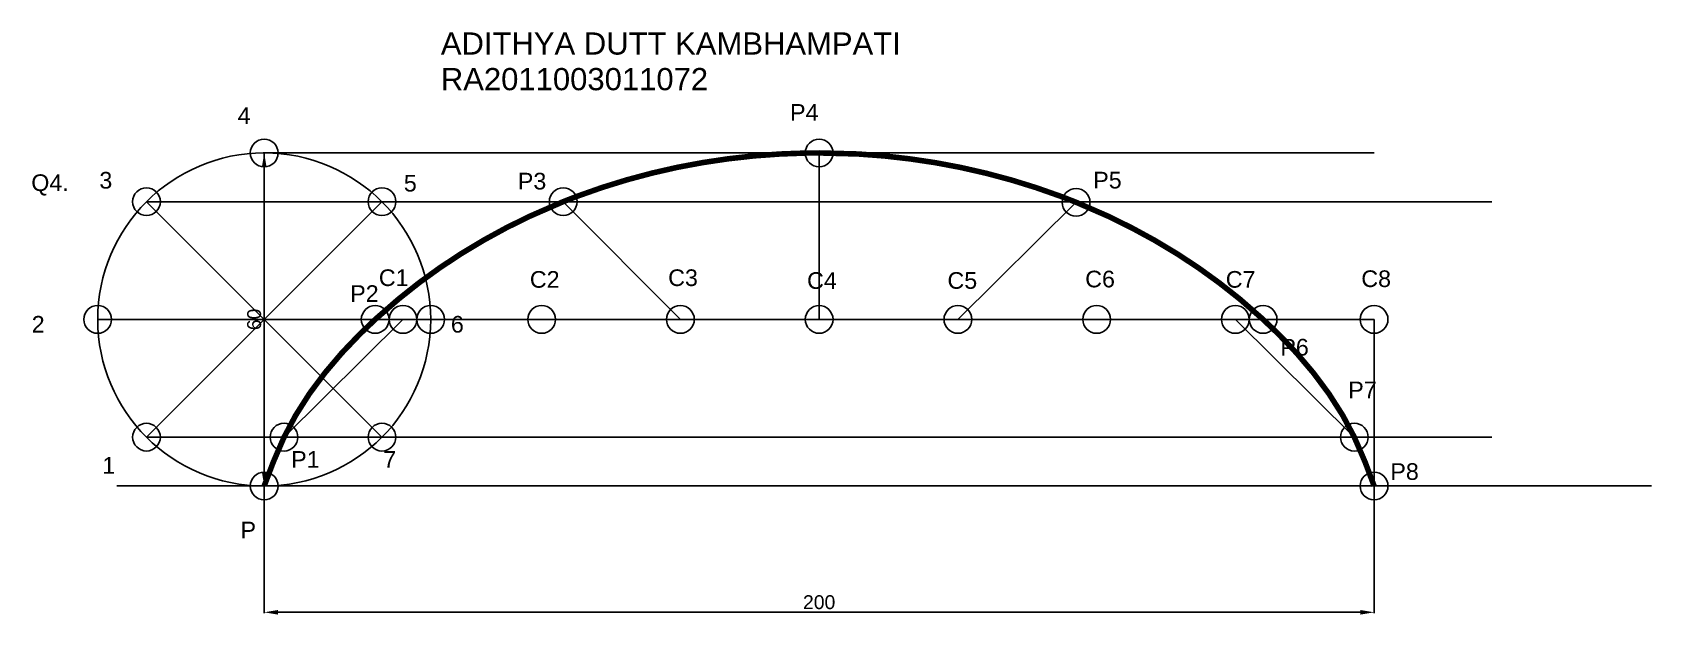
# Model space of a CAD drawing. Header units: millimetres. Extents: x 100 to 392, y 99 to 204.
import ezdxf

# ---------------------------------------------------------------- set-up
doc = ezdxf.new("R2010")
doc.units = ezdxf.units.MM
doc.header["$MEASUREMENT"] = 0
doc.header["$PDMODE"] = 33
doc.header["$PDSIZE"] = 5
doc.styles.get("Standard").update_dxf_attribs({"font": 'arial.ttf'})
doc.dimstyles.new('', dxfattribs={"dimtxt": 2.5, "dimasz": 2.5, "dimexe": 0.18, "dimexo": 0.0625, "dimgap": 0.53, "dimtad": 1, "dimdec": 0, "dimdsep": 46, "dimtxsty": 'Standard', "dimcen": 2.5, "dimadec": 0, "dimazin": 0, "dimtfac": 1, "dimtdec": 0, "dimtmove": 0, "dimatfit": 3, "dimfxl": 1, "dimtolj": 1, "dimtzin": 0, "dimarcsym": 0})

# ---------------------------------------------------------------- blocks, each defined once
blk = doc.blocks.new('*D4')
at = {"color": 0, "linetype": 'ByBlock', "lineweight": -2, "transparency": 16777216}
for p, q in [((141.72, 181.83), (141.6, 181.83)), ((141.78, 179.33), (141.78, 124.33)), ((141.72, 121.83), (141.6, 121.83))]:
    blk.add_line(p, q, dxfattribs=at)
at = {"color": 0, "transparency": 16777216}
for points in [[(141.37, 179.33), (142.2, 179.33), (141.78, 181.83)], [(141.37, 124.33), (142.2, 124.33), (141.78, 121.83)]]:
    blk.add_solid(points, dxfattribs=at)
at = {"layer": 'Defpoints', "color": 0, "transparency": 16777216}
for p in [(141.78, 181.83), (141.78, 121.83), (141.78, 121.83)]:
    blk.add_point(p, dxfattribs=at)
at = {"color": 0, "transparency": 16777216, "insert": (139.98, 151.83), "char_height": 2.5, "attachment_point": 5, "rotation": 90}
blk.add_mtext('\\A1;60', dxfattribs=at)
blk = doc.blocks.new('*D5')
at = {"color": 0, "linetype": 'ByBlock', "lineweight": -2, "transparency": 16777216}
for p, q in [((141.78, 151.77), (141.78, 98.88)), ((341.78, 151.77), (341.78, 98.88)), ((144.28, 99.06), (339.28, 99.06))]:
    blk.add_line(p, q, dxfattribs=at)
at = {"color": 0, "transparency": 16777216}
for points in [[(144.28, 99.48), (144.28, 98.64), (141.78, 99.06)], [(339.28, 99.48), (339.28, 98.64), (341.78, 99.06)]]:
    blk.add_solid(points, dxfattribs=at)
at = {"layer": 'Defpoints', "color": 0, "transparency": 16777216}
for p in [(141.78, 151.83), (341.78, 151.83), (341.78, 99.06)]:
    blk.add_point(p, dxfattribs=at)
at = {"color": 0, "transparency": 16777216, "insert": (241.78, 100.87), "char_height": 2.5, "attachment_point": 5}
blk.add_mtext('\\A1;200', dxfattribs=at)

msp = doc.modelspace()

# ---------------------------------------------------------------- linework, layer by layer
for p, q in [((141.78, 181.83), (141.78, 121.83)), ((141.78, 181.83), (341.78, 181.83)), ((241.78, 151.83), (241.78, 181.83)), ((120.57, 173.05), (163, 130.62)), ((163, 173.05), (120.57, 130.62)), ((120.57, 173.05), (163, 173.05)), ((163, 173.05), (363, 173.05)), ((216.78, 151.83), (195.66, 173.05)), ((266.78, 151.83), (288.08, 172.94)), ((111.78, 151.83), (171.78, 151.83)), ((141.78, 151.83), (341.78, 151.83)), ((166.78, 151.83), (145.36, 130.62)), ((191.78, 151.83), (161.78, 151.83)), ((291.78, 151.83), (321.78, 151.83)), ((316.78, 151.83), (338.21, 130.62)), ((341.78, 151.83), (341.78, 121.83)), ((341.78, 151.83), (341.78, 121.83)), ((120.57, 130.62), (163, 130.62)), ((163, 130.62), (363, 130.62)), ((115.22, 121.83), (141.78, 121.83)), ((141.78, 121.83), (391.78, 121.83)), ((341.78, 121.83), (294.66, 121.83))]:
    msp.add_line(p, q)
at = {"color": 1, "const_width": 1}
msp.add_lwpolyline([(141.78, 121.83), (143.44, 126.19), (145.36, 130.62), (147.45, 134.55), (149.95, 138.48), (152.74, 142.22), (155.78, 145.8), (159.03, 149.2), (161.78, 151.83), (166, 155.51), (169.67, 158.42), (173.46, 161.16), (177.36, 163.73), (181.36, 166.13), (185.46, 168.37), (189.65, 170.43), (195.66, 173.05), (198.25, 174.05), (202.66, 175.6), (207.12, 176.98), (211.64, 178.19), (216.2, 179.23), (220.8, 180.09), (225.43, 180.78), (230.08, 181.3), (234.75, 181.64), (239.43, 181.81), (241.78, 181.83), (248.8, 181.64), (253.47, 181.29), (258.12, 180.76), (262.75, 180.07), (267.35, 179.2), (271.91, 178.16), (276.43, 176.95), (280.89, 175.57), (285.3, 174.02), (288.08, 172.94), (293.9, 170.41), (298.09, 168.34), (302.19, 166.11), (306.2, 163.71), (310.1, 161.15), (313.89, 158.41), (317.57, 155.51), (321.78, 151.83), (324.54, 149.2), (327.78, 145.8), (330.82, 142.22), (333.61, 138.48), (336.12, 134.55), (338.21, 130.62), (340.13, 126.19), (341.78, 121.83)], dxfattribs=at)
msp.add_circle((141.78, 151.83), 30)
for p in [(141.78, 181.83), (241.78, 181.83), (120.57, 173.05), (163, 173.05), (195.66, 173.05), (288.08, 172.94), (111.78, 151.83), (161.78, 151.83), (166.78, 151.83), (171.78, 151.83), (191.78, 151.83), (216.78, 151.83), (241.78, 151.83), (266.78, 151.83), (291.78, 151.83), (316.78, 151.83), (321.78, 151.83), (341.78, 151.83), (120.57, 130.62), (145.36, 130.62), (163, 130.62), (338.21, 130.62), (141.78, 121.83), (341.78, 121.83)]:
    msp.add_point(p)

# ---------------------------------------------------------------- texts
for s, height, p in [('ADITHYA DUTT KAMBHAMPATI', 4, (173.61, 199.55)), ('RA2011003011072', 4, (173.61, 193.13)), ('4', 3, (136.99, 187.06)), ('P4', 3, (236.54, 187.63)), ('Q4.', 3, (99.81, 174.97)), ('3', 3, (112.08, 175.41)), ('P3', 3, (187.49, 175.25)), ('P5', 3, (291.17, 175.43)), ('5', 3, (166.94, 174.88)), ('C1', 3, (162.44, 157.85)), ('C2', 3, (189.65, 157.54)), ('C3', 3, (214.57, 157.85)), ('C6', 3, (289.72, 157.61)), ('C7', 3, (315.05, 157.55)), ('C8', 3, (339.47, 157.67)), ('P2', 3, (157.28, 154.99)), ('C4', 3, (239.6, 157.34)), ('C5', 3, (264.9, 157.35)), ('2', 3, (99.89, 149.46)), ('6', 3, (175.42, 149.46)), ('P6', 3, (324.89, 145.33)), ('P7', 3, (337.12, 137.63)), ('1', 3, (112.61, 124.04)), ('P1', 3, (146.64, 125.1)), ('7', 3, (163.23, 125.1)), ('P8', 3, (344.71, 122.92)), ('P', 3, (137.52, 112.38))]:
    msp.add_text(s, height=height).set_placement(p)

# ---------------------------------------------------------------- dimensions: what is measured, and where the dimension line sits
dim = msp.add_linear_dim(base=(141.78, 121.83), p1=(141.78, 181.83), p2=(141.78, 121.83), angle=90, dimstyle='')
dim.commit()
dim.dimension.update_dxf_attribs({"geometry": '*D4', "text_midpoint": (139.98, 151.83)})
dim = msp.add_linear_dim(base=(341.78, 99.06), p1=(141.78, 151.83), p2=(341.78, 151.83), dimstyle='')
dim.commit()
dim.dimension.update_dxf_attribs({"geometry": '*D5', "text_midpoint": (241.78, 100.87)})

doc.saveas('drawing.dxf')
